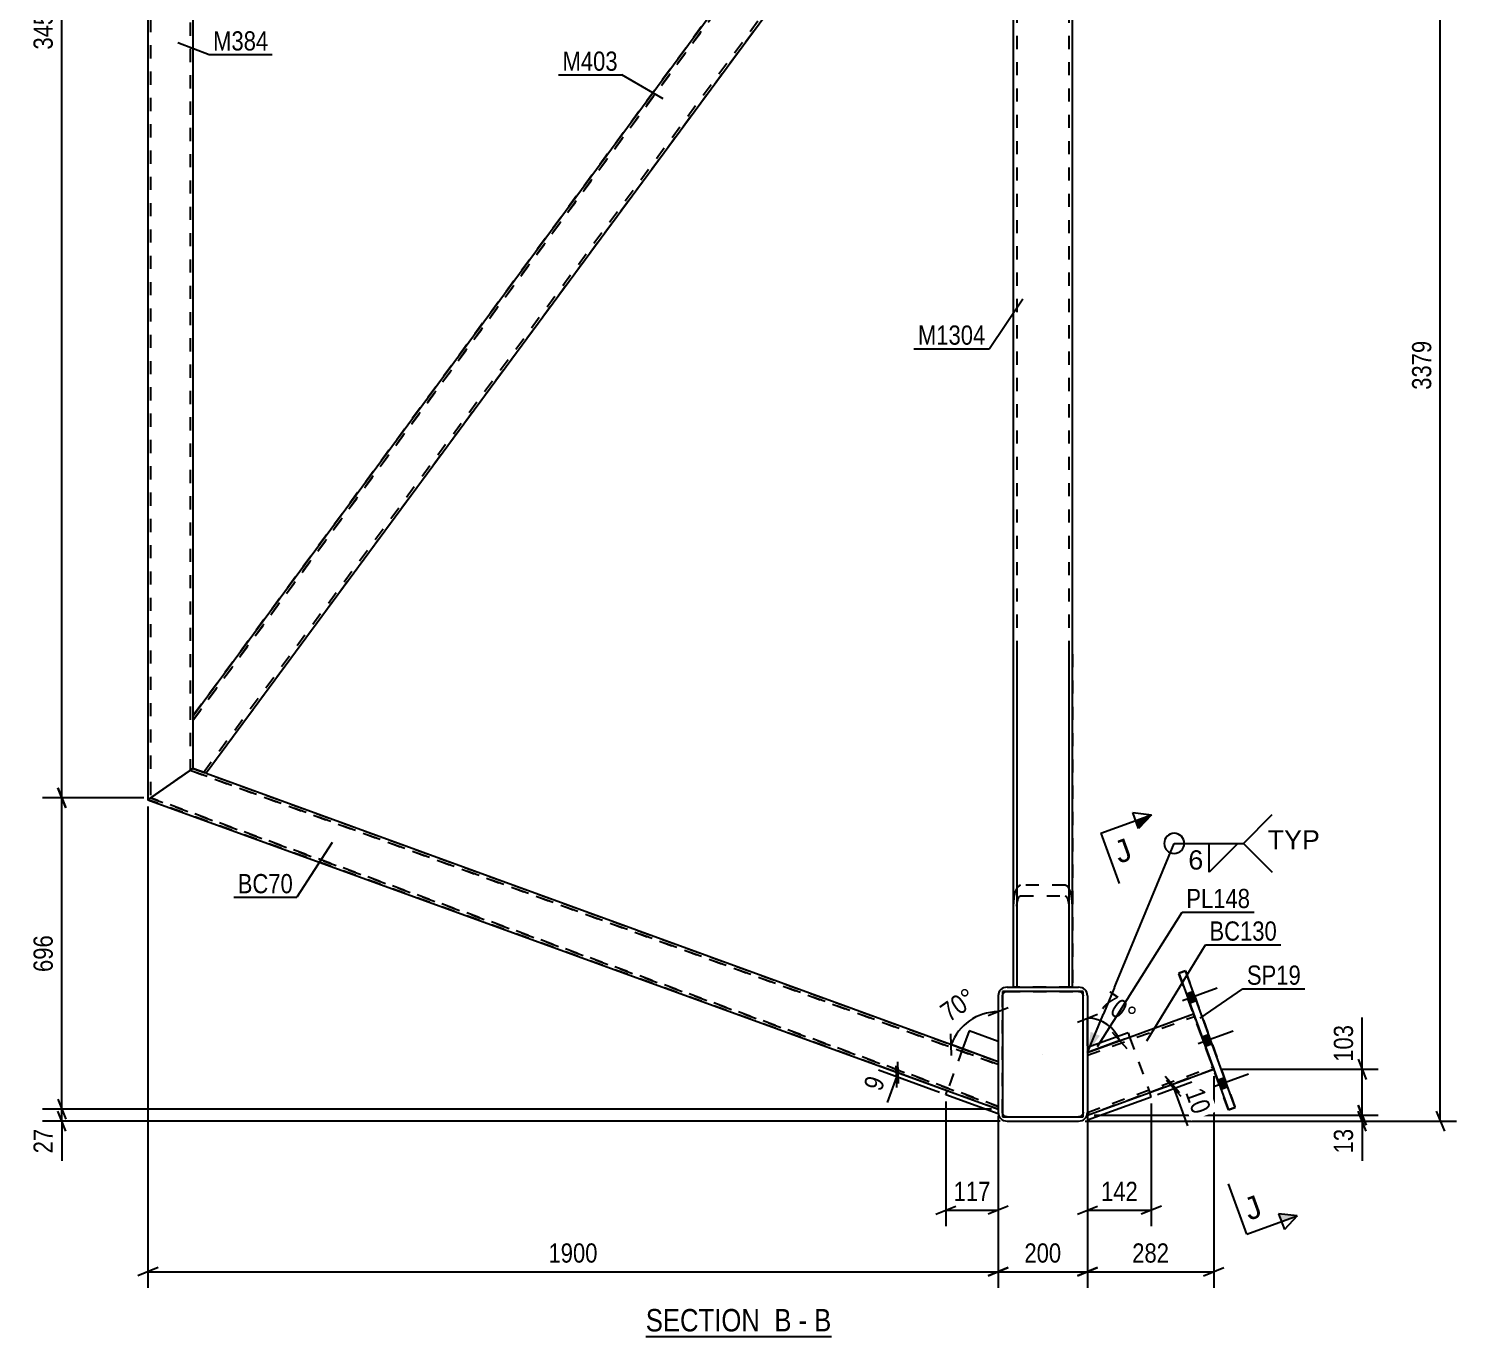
# Model space of a CAD drawing. Header units: millimetres. Extents: x 0 to 1189, y 0 to 841.
# Drawn here: x 625 to 837.8, y 463.1 to 657.9 of the extents above; entities that cross this region are included whole.
import ezdxf

# ---------------------------------------------------------------- set-up
doc = ezdxf.new("R2010")
doc.units = ezdxf.units.MM
doc.linetypes.add('DXK_LINE_DOT2', pattern=[3.9198, 1.9599, -1.9599])
doc.linetypes.add('DXK_LINE_DOT3', pattern=[5.9187, 2.979, -0.9799, 0.9799, -0.9799])
doc.styles.add('Arial', font='ARIAL.TTF', dxfattribs={"height": 0.2})
doc.styles.add('Arial Narrow', font='ARIALN.TTF', dxfattribs={"height": 0.2})

# ---------------------------------------------------------------- blocks, each defined once
blk = doc.blocks.new('Unknown-285407614-13 - 3540')
at = {"color": 6, "linetype": 'Continuous'}
blk.add_line((716.99, 463.05), (744.64, 463.05), dxfattribs=at)
at = {"color": 0, "linetype": 'Continuous'}
blk.add_wipeout([(735.1, 463.8), (735.1, 467.3), (716.99, 467.3), (716.99, 463.8)], dxfattribs=at)
at = {"color": 7, "linetype": 'Continuous', "style": 'Arial Narrow'}
blk.add_text('SECTION ', height=3.34, dxfattribs=at).set_placement((716.99, 463.8))
at = {"color": 0, "linetype": 'Continuous'}
blk.add_wipeout([(738.7, 463.8), (738.7, 467.3), (736.15, 467.3), (736.15, 463.8)], dxfattribs=at)
at = {"color": 7, "linetype": 'Continuous', "style": 'Arial Narrow'}
blk.add_text('B', height=3.34, dxfattribs=at).set_placement((736.15, 463.8))
at = {"color": 0, "linetype": 'Continuous'}
blk.add_wipeout([(741.03, 463.8), (741.03, 467.3), (739.75, 467.3), (739.75, 463.8)], dxfattribs=at)
at = {"color": 7, "linetype": 'Continuous', "style": 'Arial Narrow'}
blk.add_text('-', height=3.34, dxfattribs=at).set_placement((739.75, 463.8))
at = {"color": 0, "linetype": 'Continuous'}
blk.add_wipeout([(744.64, 463.8), (744.64, 467.3), (742.08, 467.3), (742.08, 463.8)], dxfattribs=at)
at = {"color": 7, "linetype": 'Continuous', "style": 'Arial Narrow'}
blk.add_text('B', height=3.34, dxfattribs=at).set_placement((742.08, 463.8))
blk = doc.blocks.new('Part-285407614-3730 - 3540')
at = {"color": 2, "linetype": 'Continuous'}
for p, q in [((797.41, 517.53), (796.41, 517.16)), ((796.41, 517.16), (803.82, 496.8)), ((796.41, 517.16), (796.41, 517.16)), ((804.82, 497.17), (797.41, 517.53)), ((797.41, 517.53), (797.41, 517.53)), ((803.82, 496.8), (804.82, 497.17)), ((803.82, 496.8), (803.82, 496.8)), ((804.82, 497.17), (804.82, 497.17))]:
    blk.add_line(p, q, dxfattribs=at)
at = {"color": 7, "linetype": 'DXK_LINE_DOT2'}
for p, q in [((796.41, 517.16), (797.41, 517.53)), ((803.82, 496.8), (796.41, 517.16)), ((797.41, 517.53), (804.82, 497.17)), ((804.82, 497.17), (803.82, 496.8))]:
    blk.add_line(p, q, dxfattribs=at)
blk = doc.blocks.new('Bolt-285407614-3556 - 3540')
at = {"linetype": 'Continuous'}
for points in [[(797.52, 514.09), (798.03, 512.72), (799.03, 513.08), (798.53, 514.46)], [(797.52, 514.09), (798.03, 512.72), (799.03, 513.08), (798.53, 514.46)], [(797.52, 514.09), (798.03, 512.72), (799.03, 513.08), (798.53, 514.46)], [(799.86, 507.67), (800.36, 506.29), (801.36, 506.66), (800.86, 508.04)], [(799.86, 507.67), (800.36, 506.29), (801.36, 506.66), (800.86, 508.04)], [(802.2, 501.25), (802.7, 499.87), (803.7, 500.24), (803.2, 501.62)], [(802.2, 501.25), (802.7, 499.87), (803.7, 500.24), (803.2, 501.62)], [(802.2, 501.25), (802.7, 499.87), (803.7, 500.24), (803.2, 501.62)]]:
    blk.add_hatch(color=1, dxfattribs=at).paths.add_polyline_path(points)
at = {"color": 1, "linetype": 'Continuous'}
for p, q in [((796.96, 513.11), (802.16, 515)), ((796.96, 513.11), (802.16, 515)), ((796.96, 513.11), (802.16, 515)), ((797.52, 514.09), (798.53, 514.46)), ((797.52, 514.09), (798.53, 514.46)), ((797.52, 514.09), (798.53, 514.46)), ((798.03, 512.72), (799.03, 513.08)), ((798.03, 512.72), (799.03, 513.08)), ((798.03, 512.72), (799.03, 513.08)), ((799.3, 506.69), (804.5, 508.58)), ((799.3, 506.69), (804.5, 508.58)), ((799.86, 507.67), (800.86, 508.04)), ((799.86, 507.67), (800.86, 508.04)), ((800.36, 506.29), (801.36, 506.66)), ((800.36, 506.29), (801.36, 506.66)), ((801.63, 500.27), (806.83, 502.16)), ((801.63, 500.27), (806.83, 502.16)), ((801.63, 500.27), (806.83, 502.16)), ((802.2, 501.25), (803.2, 501.62)), ((802.2, 501.25), (803.2, 501.62)), ((802.2, 501.25), (803.2, 501.62)), ((802.7, 499.87), (803.7, 500.24)), ((802.7, 499.87), (803.7, 500.24)), ((802.7, 499.87), (803.7, 500.24))]:
    blk.add_line(p, q, dxfattribs=at)
blk = doc.blocks.new('Part-285407614-3816 - 3540')
at = {"color": 2, "linetype": 'Continuous'}
for p, q in [((649.47, 555.47), (769.49, 718.07)), ((770.27, 707.91), (651.46, 546.95)), ((649.47, 555.47), (649.47, 555.47)), ((649.47, 555.47), (649.47, 547.68)), ((651.46, 546.95), (649.47, 547.68)), ((651.46, 546.95), (651.46, 546.95))]:
    blk.add_line(p, q, dxfattribs=at)
at = {"color": 7, "linetype": 'DXK_LINE_DOT2'}
for p, q in [((769.49, 718.07), (649.47, 555.47)), ((769.49, 717.4), (649.47, 554.8)), ((649.47, 554.8), (769.49, 717.4)), ((769.49, 718.07), (769.49, 709.11)), ((769.59, 708.6), (769.49, 709.11)), ((769.49, 709.11), (769.59, 708.6)), ((769.59, 708.6), (769.49, 709.11)), ((769.49, 709.11), (769.59, 708.6)), ((769.69, 708.46), (769.59, 708.6)), ((769.59, 708.6), (769.69, 708.46)), ((769.69, 708.46), (769.59, 708.6)), ((769.59, 708.6), (769.69, 708.46)), ((651.07, 547.09), (769.94, 708.13)), ((651.07, 547.09), (769.94, 708.13)), ((770.27, 707.91), (651.46, 546.95)), ((769.69, 708.46), (769.88, 708.17)), ((769.69, 708.46), (769.88, 708.17)), ((769.88, 708.17), (769.85, 708.21)), ((769.85, 708.21), (769.88, 708.17)), ((769.91, 708.15), (769.88, 708.17)), ((769.88, 708.17), (769.91, 708.15)), ((769.88, 708.17), (770.27, 707.91)), ((770.22, 707.94), (769.88, 708.17)), ((769.94, 708.13), (769.91, 708.15)), ((769.91, 708.15), (769.94, 708.13)), ((769.94, 708.13), (769.94, 708.13)), ((770.27, 707.91), (770.22, 707.94)), ((770.27, 707.91), (770.27, 707.91)), ((649.47, 555.47), (649.47, 555.47)), ((649.47, 554.8), (649.47, 554.8)), ((649.47, 554.12), (649.47, 554.12)), ((649.47, 547.68), (651.46, 546.95)), ((651.07, 547.09), (651.07, 547.09))]:
    blk.add_line(p, q, dxfattribs=at)
blk = doc.blocks.new('Part-285407614-3577 - 3540')
at = {"color": 2, "linetype": 'Continuous'}
for p, q in [((770.16, 514.44), (770.16, 495.78)), ((782.16, 514.44), (770.16, 514.44)), ((782.16, 495.78), (782.16, 514.44)), ((770.16, 495.78), (782.16, 495.78))]:
    blk.add_line(p, q, dxfattribs=at)
blk = doc.blocks.new('Part-285407614-3672 - 3540')
at = {"color": 2, "linetype": 'Continuous'}
for p, q in [((765.17, 508.58), (764.2, 505.92)), ((769.49, 507.01), (765.17, 508.58)), ((761.71, 499.06), (761.92, 499.65)), ((769.49, 496.23), (761.71, 499.06)), ((769.49, 496.44), (769.49, 496.23))]:
    blk.add_line(p, q, dxfattribs=at)
at = {"color": 7, "linetype": 'DXK_LINE_DOT2'}
for p, q in [((769.49, 507.01), (769.49, 496.44)), ((764.2, 505.92), (761.92, 499.65))]:
    blk.add_line(p, q, dxfattribs=at)
blk = doc.blocks.new('Part-285407614-3687 - 3540')
at = {"color": 2, "linetype": 'Continuous'}
for p, q in [((788.86, 508.28), (782.82, 506.08)), ((788.86, 508.28), (789.08, 507.65)), ((782.82, 495.3), (792.32, 498.76)), ((792.32, 498.76), (792.09, 499.38)), ((782.82, 496.01), (782.82, 495.3))]:
    blk.add_line(p, q, dxfattribs=at)
at = {"color": 7, "linetype": 'DXK_LINE_DOT2'}
for p, q in [((789.08, 507.65), (792.09, 499.38)), ((782.82, 506.08), (782.82, 496.01))]:
    blk.add_line(p, q, dxfattribs=at)
blk = doc.blocks.new('Part-285407614-3718 - 3540')
at = {"color": 7, "linetype": 'DXK_LINE_DOT2'}
for p, q in [((771.76, 564.71), (771.76, 515.11)), ((772.29, 564.71), (772.29, 515.11)), ((780.02, 564.71), (780.02, 515.11)), ((780.56, 564.71), (780.56, 515.11)), ((772.62, 530.17), (772.41, 530.05)), ((772.82, 530.29), (772.62, 530.17)), ((779.49, 530.29), (772.82, 530.29)), ((779.87, 530.07), (779.49, 530.29)), ((779.9, 530.05), (779.87, 530.07)), ((771.84, 528.35), (771.76, 527.15)), ((772.29, 527.15), (772.33, 527.75)), ((772.62, 528.6), (772.82, 528.72)), ((772.82, 528.72), (779.49, 528.72)), ((779.49, 528.72), (779.69, 528.6)), ((779.98, 527.75), (780.02, 527.15)), ((780.56, 527.15), (780.47, 528.35)), ((771.76, 515.11), (780.56, 515.11)), ((771.76, 515.11), (772.29, 515.11)), ((780.56, 515.11), (780.02, 515.11)), ((780.56, 515.11), (780.56, 515.11))]:
    blk.add_line(p, q, dxfattribs=at)
for centre, radius, start, end in [((775.5, 528.06), 3.68, 147.1248, 175.409), ((776.81, 528.06), 3.68, 4.591, 32.8752), ((774.16, 527.6), 1.84, 147.1248, 175.409), ((778.15, 527.6), 1.84, 4.591, 32.8752)]:
    blk.add_arc(centre, radius, start, end, dxfattribs=at)
blk = doc.blocks.new('Part-285407614-3745 - 3540')
at = {"color": 2, "linetype": 'Continuous'}
for p, q in [((782.82, 505.37), (798.61, 511.12)), ((782.82, 496.01), (801.62, 502.85)), ((782.82, 496.07), (782.82, 496.44)), ((782.82, 496.01), (782.82, 496.07)), ((782.82, 496.01), (782.82, 496.01))]:
    blk.add_line(p, q, dxfattribs=at)
at = {"color": 7, "linetype": 'DXK_LINE_DOT2'}
for p, q in [((782.82, 505.37), (798.61, 511.12)), ((782.82, 504.95), (798.74, 510.74)), ((782.82, 504.95), (798.74, 510.74)), ((798.61, 511.12), (801.62, 502.85)), ((801.62, 502.85), (798.61, 511.12)), ((798.61, 511.12), (798.61, 511.12)), ((798.74, 510.74), (798.74, 510.74)), ((782.82, 505.37), (782.82, 496.44)), ((782.82, 496.43), (801.48, 503.23)), ((782.82, 496.43), (801.48, 503.23)), ((801.62, 502.85), (782.82, 496.01)), ((801.48, 503.23), (801.48, 503.23)), ((801.62, 502.85), (801.62, 502.85))]:
    blk.add_line(p, q, dxfattribs=at)
blk = doc.blocks.new('Part-285407614-3770 - 3540')
at = {"color": 2, "linetype": 'Continuous'}
for p, q in [((771.76, 707.78), (771.76, 515.11)), ((780.56, 515.11), (780.56, 707.78))]:
    blk.add_line(p, q, dxfattribs=at)
at = {"color": 7, "linetype": 'DXK_LINE_DOT2'}
for p, q in [((780.56, 707.78), (771.76, 707.78)), ((780.56, 707.78), (771.76, 707.78)), ((772.29, 707.78), (772.29, 515.11)), ((780.02, 707.78), (780.02, 515.11)), ((780.56, 515.11), (771.76, 515.11)), ((771.76, 515.11), (771.76, 515.11)), ((771.76, 515.11), (771.84, 515.11)), ((771.84, 515.11), (772.07, 515.11)), ((772.07, 515.11), (780.56, 515.11)), ((772.29, 515.11), (772.29, 515.11)), ((772.29, 515.11), (772.62, 515.11)), ((780.02, 515.11), (780.02, 515.11)), ((780.56, 515.11), (780.56, 515.11))]:
    blk.add_line(p, q, dxfattribs=at)
blk = doc.blocks.new('Part-285407614-3786 - 3540')
at = {"color": 2, "linetype": 'Continuous'}
for p, q in [((770.82, 515.11), (770.31, 515.01)), ((770.82, 515.11), (781.49, 515.11)), ((770.82, 515.11), (770.82, 515.11)), ((781.49, 515.11), (781.49, 515.11)), ((782, 515.01), (781.49, 515.11)), ((769.59, 514.29), (769.49, 513.78)), ((769.49, 513.78), (769.49, 496.44)), ((782.82, 513.78), (782.72, 514.29)), ((782.82, 513.78), (782.82, 496.44)), ((769.49, 496.44), (769.59, 495.93)), ((782.72, 495.93), (782.82, 496.44)), ((770.31, 495.21), (770.82, 495.11)), ((770.82, 495.11), (781.49, 495.11)), ((770.82, 495.11), (770.82, 495.11)), ((781.49, 495.11), (782, 495.21)), ((781.49, 495.11), (781.49, 495.11))]:
    blk.add_line(p, q, dxfattribs=at)
at = {"color": 7, "linetype": 'DXK_LINE_DOT2'}
for p, q in [((770.16, 513.78), (770.21, 514.03)), ((770.16, 513.78), (770.16, 513.78)), ((770.16, 496.44), (770.16, 513.78)), ((770.57, 514.39), (770.82, 514.44)), ((770.82, 514.45), (770.82, 514.44)), ((770.82, 514.44), (781.49, 514.44)), ((781.49, 514.45), (781.49, 514.44)), ((781.49, 514.44), (781.74, 514.39)), ((782.1, 514.03), (782.16, 513.78)), ((782.16, 513.78), (782.16, 513.78)), ((782.16, 496.44), (782.16, 513.78)), ((770.16, 496.45), (770.16, 496.44)), ((770.21, 496.19), (770.16, 496.44)), ((770.82, 495.78), (770.57, 495.83)), ((781.74, 495.83), (781.49, 495.78)), ((782.16, 496.44), (782.1, 496.19)), ((782.16, 496.45), (782.16, 496.44)), ((770.82, 495.78), (770.82, 495.78)), ((770.82, 495.78), (781.49, 495.78)), ((781.49, 495.78), (781.49, 495.78))]:
    blk.add_line(p, q, dxfattribs=at)
at = {"color": 7, "linetype": 'DXK_LINE_DOT3'}
blk.add_line((776.16, 505.11), (776.16, 505.11), dxfattribs=at)
at = {"color": 2, "linetype": 'Continuous'}
for centre, start, end in [((770.82, 513.78), 112.5, 157.5), ((781.49, 513.78), 22.5, 67.5), ((770.82, 496.44), 202.5, 247.5), ((781.49, 496.44), 292.5, 337.5)]:
    blk.add_arc(centre, 1.33, start, end, dxfattribs=at)
at = {"color": 7, "linetype": 'DXK_LINE_DOT2'}
for centre, start, end in [((770.82, 513.78), 112.5, 157.5), ((781.49, 513.78), 22.5, 67.5), ((770.82, 496.44), 202.5, 247.5), ((781.49, 496.44), 292.5, 337.5)]:
    blk.add_arc(centre, 0.667, start, end, dxfattribs=at)
blk = doc.blocks.new('Part-285407614-3831 - 3540')
at = {"color": 2, "linetype": 'Continuous'}
for p, q in [((642.8, 543.01), (649.47, 547.68)), ((651.46, 546.95), (769.49, 503.99)), ((642.8, 543.01), (769.49, 496.9)), ((642.8, 543.01), (642.8, 543.01))]:
    blk.add_line(p, q, dxfattribs=at)
at = {"color": 7, "linetype": 'DXK_LINE_DOT2'}
for p, q in [((642.8, 543.01), (649.47, 547.68)), ((649.07, 547.4), (769.49, 503.56)), ((769.49, 503.56), (649.07, 547.4)), ((649.07, 547.4), (649.07, 547.4)), ((649.47, 547.68), (651.46, 546.95)), ((649.47, 547.68), (769.49, 503.99)), ((649.47, 547.68), (649.47, 547.68)), ((769.49, 496.9), (642.8, 543.01)), ((643.2, 543.29), (769.49, 497.32)), ((769.49, 497.32), (643.2, 543.29)), ((643.2, 543.29), (643.2, 543.29)), ((769.49, 503.99), (769.49, 496.9))]:
    blk.add_line(p, q, dxfattribs=at)
blk = doc.blocks.new('Part-285407614-3846 - 3540')
at = {"color": 2, "linetype": 'Continuous'}
for p, q in [((642.8, 773.58), (642.8, 543.01)), ((642.8, 773.58), (649.47, 764.06)), ((649.47, 764.06), (649.47, 555.47)), ((649.47, 547.68), (642.8, 543.01)), ((642.8, 543.01), (642.8, 543.01))]:
    blk.add_line(p, q, dxfattribs=at)
at = {"color": 7, "linetype": 'DXK_LINE_DOT2'}
for p, q in [((642.8, 773.58), (642.8, 773.58)), ((642.8, 773.58), (649.47, 764.06)), ((643.2, 773.01), (643.2, 543.29)), ((643.2, 773.01), (643.29, 772.87)), ((649.07, 764.63), (649.07, 547.4)), ((649.47, 555.47), (649.47, 547.68)), ((642.8, 543.01), (649.47, 547.68)), ((649.07, 547.4), (648.97, 547.33)), ((649.07, 547.4), (649.07, 547.4)), ((649.47, 547.68), (649.47, 547.68)), ((643.2, 543.29), (643.2, 543.29))]:
    blk.add_line(p, q, dxfattribs=at)
blk = doc.blocks.new('StraightDimension-285407614-3873 - 3540')
at = {"color": 7, "linetype": 'Continuous'}
for p, q in [((769.49, 495.94), (769.49, 470.3)), ((782.82, 495.44), (782.82, 470.3)), ((770.99, 473.3), (767.99, 472.1)), ((769.49, 472.7), (782.82, 472.7)), ((781.32, 472.1), (784.32, 473.3))]:
    blk.add_line(p, q, dxfattribs=at)
at = {"color": 0}
blk.add_wipeout([(779.5, 473.45), (779.5, 477.65), (772.81, 477.65), (772.81, 473.45)], dxfattribs=at)
at = {"color": 3, "style": 'Arial Narrow'}
blk.add_text('200', height=2.863, dxfattribs=at).set_placement((773.41, 474.05))
blk = doc.blocks.new('StraightDimension-285407614-4344 - 3540')
at = {"color": 7, "linetype": 'Continuous'}
for p, q in [((630.56, 541.79), (629.36, 544.79)), ((642.2, 543.29), (627.11, 543.29)), ((629.96, 496.9), (629.96, 543.29)), ((629.36, 498.4), (630.56, 495.4)), ((768.49, 496.9), (627.11, 496.9))]:
    blk.add_line(p, q, dxfattribs=at)
at = {"color": 0}
blk.add_wipeout([(629.21, 523.43), (625.01, 523.43), (625.01, 516.75), (629.21, 516.75)], dxfattribs=at)
at = {"color": 3, "style": 'Arial Narrow'}
blk.add_text('696', height=2.863, rotation=90.0002, dxfattribs=at).set_placement((628.61, 517.35))
blk = doc.blocks.new('AngleDimension-285407614-4180 - 3540')
at = {"color": 7, "linetype": 'Continuous'}
for p, q in [((770.99, 512.02), (767.99, 510.82)), ((769.49, 511.42), (769.49, 503.99)), ((762.56, 504.92), (762.46, 508.15)), ((768.55, 504.33), (762.51, 506.53)), ((762.51, 506.53), (769.49, 503.99))]:
    blk.add_line(p, q, dxfattribs=at)
blk.add_arc((769.49, 503.99), 7.43, 90, 160, dxfattribs=at)
at = {"color": 0}
blk.add_wipeout([(767.36, 512.67), (764.95, 516.11), (759.66, 512.4), (762.07, 508.96)], dxfattribs=at)
at = {"color": 3, "style": 'Arial Narrow'}
blk.add_text('70°', height=2.863, rotation=35.002, dxfattribs=at).set_placement((762.21, 509.8))
blk = doc.blocks.new('StraightDimension-285407614-3881 - 3540')
at = {"color": 7, "linetype": 'Continuous'}
for p, q in [((801.62, 501.85), (801.62, 470.3)), ((782.82, 495.44), (782.82, 470.3)), ((784.32, 473.3), (781.32, 472.1)), ((782.82, 472.7), (801.62, 472.7)), ((800.12, 472.1), (803.12, 473.3))]:
    blk.add_line(p, q, dxfattribs=at)
at = {"color": 0}
blk.add_wipeout([(795.56, 473.45), (795.56, 477.65), (788.88, 477.65), (788.88, 473.45)], dxfattribs=at)
at = {"color": 3, "style": 'Arial Narrow'}
blk.add_text('282', height=2.863, dxfattribs=at).set_placement((789.48, 474.05))
blk = doc.blocks.new('StraightDimension-285407614-3891 - 3540')
at = {"color": 7, "linetype": 'Continuous'}
for p, q in [((642.8, 542.01), (642.8, 470.3)), ((769.49, 495.94), (769.49, 470.3)), ((644.3, 473.3), (641.3, 472.1)), ((642.8, 472.7), (769.49, 472.7)), ((767.99, 472.1), (770.99, 473.3))]:
    blk.add_line(p, q, dxfattribs=at)
at = {"color": 0}
blk.add_wipeout([(710.4, 473.45), (710.4, 477.65), (701.89, 477.65), (701.89, 473.45)], dxfattribs=at)
at = {"color": 3, "style": 'Arial Narrow'}
blk.add_text('1900', height=2.863, dxfattribs=at).set_placement((702.49, 474.05))
blk = doc.blocks.new('StraightDimension-285407614-3929 - 3540')
at = {"color": 7, "linetype": 'Continuous'}
for p, q in [((835.99, 718.87), (834.79, 721.87)), ((783.82, 720.37), (837.79, 720.37)), ((835.39, 495.11), (835.39, 720.37)), ((834.79, 496.61), (835.99, 493.61)), ((782.49, 495.11), (837.79, 495.11))]:
    blk.add_line(p, q, dxfattribs=at)
at = {"color": 0}
blk.add_wipeout([(834.64, 612), (830.44, 612), (830.44, 603.49), (834.64, 603.49)], dxfattribs=at)
at = {"color": 3, "style": 'Arial Narrow'}
blk.add_text('3379', height=2.863, rotation=90.0002, dxfattribs=at).set_placement((834.04, 604.09))
blk = doc.blocks.new('StraightDimension-285407614-3940 - 3540')
at = {"color": 7, "linetype": 'Continuous'}
for p, q in [((783.82, 496.01), (826.13, 496.01)), ((823.13, 497.51), (824.33, 494.51)), ((824.33, 493.61), (823.13, 496.61)), ((823.73, 495.11), (823.73, 496.01)), ((782.49, 495.11), (826.13, 495.11))]:
    blk.add_line(p, q, dxfattribs=at)
at = {"color": 0}
blk.add_wipeout([(822.98, 494.59), (818.78, 494.59), (818.78, 489.73), (822.98, 489.73)], dxfattribs=at)
at = {"color": 7, "linetype": 'Continuous'}
blk.add_line((823.73, 495.11), (823.73, 489.21), dxfattribs=at)
blk.add_line((823.73, 495.11), (823.73, 489.21), dxfattribs=at)
at = {"color": 3, "style": 'Arial Narrow'}
blk.add_text('13', height=2.863, rotation=90.0002, dxfattribs=at).set_placement((822.38, 490.33))
blk = doc.blocks.new('StraightDimension-285407614-3948 - 3540')
at = {"color": 7, "linetype": 'Continuous'}
for p, q in [((823.13, 504.35), (824.33, 501.35)), ((802.62, 502.85), (826.13, 502.85)), ((823.73, 496.01), (823.73, 502.85)), ((783.82, 496.01), (826.13, 496.01)), ((824.33, 494.51), (823.13, 497.51))]:
    blk.add_line(p, q, dxfattribs=at)
at = {"color": 0}
blk.add_wipeout([(822.98, 510.06), (818.78, 510.06), (818.78, 503.37), (822.98, 503.37)], dxfattribs=at)
at = {"color": 7, "linetype": 'Continuous'}
blk.add_line((823.73, 502.85), (823.73, 510.58), dxfattribs=at)
blk.add_line((823.73, 502.85), (823.73, 510.58), dxfattribs=at)
at = {"color": 3, "style": 'Arial Narrow'}
blk.add_text('103', height=2.863, rotation=90.0002, dxfattribs=at).set_placement((822.38, 503.97))
blk = doc.blocks.new('AngleDimension-285407614-4176 - 3540')
at = {"color": 7, "linetype": 'Continuous'}
for p, q in [((781.32, 509.88), (784.32, 511.08)), ((782.82, 506.37), (782.82, 510.48)), ((782.82, 510.48), (782.82, 505.37)), ((787.62, 507.12), (782.82, 505.37)), ((788.7, 505.92), (786.54, 508.32))]:
    blk.add_line(p, q, dxfattribs=at)
blk.add_arc((782.82, 505.37), 5.1, 20, 90, dxfattribs=at)
at = {"color": 0}
blk.add_wipeout([(788.91, 508.44), (791.32, 511.88), (786.03, 515.58), (783.62, 512.14)], dxfattribs=at)
at = {"color": 3, "style": 'Arial Narrow'}
blk.add_text('70°', height=2.863, rotation=-35.002, dxfattribs=at).set_placement((784.46, 512.29))
blk = doc.blocks.new('StraightDimension-285407614-4276 - 3540')
at = {"color": 7, "linetype": 'Continuous'}
for p, q in [((761.71, 498.06), (761.71, 479.48)), ((769.49, 495.23), (769.49, 479.48)), ((760.21, 481.28), (763.21, 482.48)), ((761.71, 481.88), (769.49, 481.88)), ((770.99, 482.48), (767.99, 481.28))]:
    blk.add_line(p, q, dxfattribs=at)
at = {"color": 0}
blk.add_wipeout([(768.94, 482.63), (768.94, 486.83), (762.26, 486.83), (762.26, 482.63)], dxfattribs=at)
at = {"color": 3, "style": 'Arial Narrow'}
blk.add_text('117', height=2.863, dxfattribs=at).set_placement((762.86, 483.23))
blk = doc.blocks.new('StraightDimension-285407614-4287 - 3540')
at = {"color": 7, "linetype": 'Continuous'}
for p, q in [((792.32, 497.76), (792.32, 479.48)), ((782.82, 495.44), (782.82, 479.48)), ((781.32, 481.28), (784.32, 482.48)), ((782.82, 481.88), (792.32, 481.88)), ((793.82, 482.48), (790.82, 481.28))]:
    blk.add_line(p, q, dxfattribs=at)
at = {"color": 0}
blk.add_wipeout([(790.91, 482.63), (790.91, 486.83), (784.23, 486.83), (784.23, 482.63)], dxfattribs=at)
at = {"color": 3, "style": 'Arial Narrow'}
blk.add_text('142', height=2.863, dxfattribs=at).set_placement((784.83, 483.23))
blk = doc.blocks.new('StraightDimension-285407614-4299 - 3540')
at = {"color": 7, "linetype": 'Continuous'}
for p, q in [((793.03, 499.73), (798.14, 501.58)), ((793.26, 499.1), (798.37, 500.96)), ((794.38, 501.81), (796.54, 499.4)), ((796.76, 498.78), (794.61, 501.19)), ((795.46, 500.61), (795.69, 499.98))]:
    blk.add_line(p, q, dxfattribs=at)
at = {"color": 0}
blk.add_wipeout([(798.23, 495.18), (802.18, 496.62), (800.52, 501.18), (796.57, 499.74)], dxfattribs=at)
at = {"color": 7, "linetype": 'Continuous'}
blk.add_line((795.69, 499.98), (797.71, 494.43), dxfattribs=at)
blk.add_line((795.69, 499.98), (797.71, 494.43), dxfattribs=at)
at = {"color": 3, "style": 'Arial Narrow'}
blk.add_text('10', height=2.863, rotation=-69.9983, dxfattribs=at).set_placement((797.34, 499.39))
blk = doc.blocks.new('StraightDimension-285407614-4317 - 3540')
at = {"color": 7, "linetype": 'Continuous'}
for p, q in [((760.77, 499.4), (751.66, 502.72)), ((760.98, 499.99), (751.87, 503.31)), ((754.39, 500.13), (754.29, 503.36)), ((754.34, 501.74), (754.55, 502.33)), ((754.5, 503.95), (754.6, 500.72))]:
    blk.add_line(p, q, dxfattribs=at)
at = {"color": 0}
blk.add_wipeout([(753.45, 501.51), (749.51, 502.94), (748.47, 500.1), (752.42, 498.66)], dxfattribs=at)
at = {"color": 7, "linetype": 'Continuous'}
blk.add_line((754.34, 501.74), (752.94, 497.91), dxfattribs=at)
blk.add_line((754.34, 501.74), (752.94, 497.91), dxfattribs=at)
at = {"color": 3, "style": 'Arial Narrow'}
blk.add_text('9', height=2.86, rotation=69.9983, dxfattribs=at).set_placement((752.06, 499.43))
blk = doc.blocks.new('StraightDimension-285407614-4334 - 3540')
at = {"color": 7, "linetype": 'Continuous'}
for p, q in [((629.36, 498.4), (630.56, 495.4)), ((768.49, 496.9), (627.11, 496.9)), ((630.56, 493.61), (629.36, 496.61)), ((629.96, 495.11), (629.96, 496.9)), ((769.82, 495.11), (627.11, 495.11))]:
    blk.add_line(p, q, dxfattribs=at)
at = {"color": 0}
blk.add_wipeout([(629.21, 494.59), (625.01, 494.59), (625.01, 489.73), (629.21, 489.73)], dxfattribs=at)
at = {"color": 7, "linetype": 'Continuous'}
blk.add_line((629.96, 495.11), (629.96, 489.21), dxfattribs=at)
blk.add_line((629.96, 495.11), (629.96, 489.21), dxfattribs=at)
at = {"color": 3, "style": 'Arial Narrow'}
blk.add_text('27', height=2.863, rotation=90.0002, dxfattribs=at).set_placement((628.61, 490.33))
blk = doc.blocks.new('StraightDimension-285407614-4364 - 3540')
at = {"color": 7, "linetype": 'Continuous'}
for p, q in [((630.56, 772.08), (629.36, 775.08)), ((641.8, 773.58), (627.11, 773.58)), ((629.96, 543.29), (629.96, 773.58)), ((629.36, 544.79), (630.56, 541.79)), ((642.2, 543.29), (627.11, 543.29))]:
    blk.add_line(p, q, dxfattribs=at)
at = {"color": 0}
blk.add_wipeout([(629.21, 662.69), (625.01, 662.69), (625.01, 654.18), (629.21, 654.18)], dxfattribs=at)
at = {"color": 3, "style": 'Arial Narrow'}
blk.add_text('3454', height=2.863, rotation=90.0002, dxfattribs=at).set_placement((628.61, 654.78))
blk = doc.blocks.new('WeldMark-285407614-4409 - 3540')
at = {"linetype": 'Continuous'}
blk.add_hatch(color=30, dxfattribs=at).paths.add_polyline_path([(784.66, 507.86), (782.82, 505.37), (783.28, 508.43)])
at = {"color": 3, "linetype": 'Continuous'}
for q in [(810.35, 540.8), (810.35, 532.22)]:
    blk.add_line((806.06, 536.51), q, dxfattribs=at)
at = {"color": 30, "linetype": 'Continuous'}
blk.add_line((782.82, 505.37), (795.74, 536.51), dxfattribs=at)
at = {"color": 3, "linetype": 'Continuous'}
blk.add_arc((795.74, 536.51), 1.5, 90, 270, dxfattribs=at)
at = {"color": 0}
blk.add_wipeout([(800.26, 532.41), (800.26, 535.81), (797.64, 535.81), (797.64, 532.41)], dxfattribs=at)
at = {"color": 30, "linetype": 'Continuous'}
blk.add_line((795.74, 536.51), (806.06, 536.51), dxfattribs=at)
at = {"color": 3, "linetype": 'Continuous'}
for p, q in [((800.92, 536.51), (805.21, 536.51)), ((805.21, 536.51), (800.92, 532.22)), ((800.92, 532.22), (800.92, 536.51))]:
    blk.add_line(p, q, dxfattribs=at)
blk.add_arc((795.74, 536.51), 1.5, 270, 90, dxfattribs=at)
at = {"color": 3, "style": 'Arial'}
blk.add_text('6', height=2.87, dxfattribs=at).set_placement((797.84, 532.61))
at = {"color": 0, "linetype": 'Continuous'}
blk.add_wipeout([(817.44, 535.61), (817.44, 538.61), (809.66, 538.61), (809.66, 535.61)], dxfattribs=at)
blk.add_wipeout([(817.44, 535.61), (817.44, 538.61), (809.66, 538.61), (809.66, 535.61)], dxfattribs=at)
at = {"color": 3, "linetype": 'Continuous', "style": 'Arial'}
blk.add_text('TYP', height=2.865, dxfattribs=at).set_placement((809.66, 535.61))
blk = doc.blocks.new('SectionMark-285407614-4405 - 3540')
at = {"linetype": 'Continuous'}
for points in [[(790.4, 538.75), (789.98, 539.92), (792.33, 540.78)], [(811.72, 480.17), (811.3, 481.34), (814.07, 481.02)]]:
    blk.add_hatch(color=6, dxfattribs=at).paths.add_polyline_path(points)
at = {"color": 6, "linetype": 'Continuous'}
for p, q in [((790.4, 538.75), (789.55, 541.09)), ((789.55, 541.09), (792.33, 540.78)), ((792.33, 540.78), (790.4, 538.75)), ((814.07, 481.02), (811.3, 481.34)), ((811.3, 481.34), (812.15, 478.99)), ((814.07, 481.02), (812.15, 478.99))]:
    blk.add_line(p, q, dxfattribs=at)
at = {"color": 0, "linetype": 'Continuous'}
for points in [[(789.74, 534.25), (788.54, 537.54), (786.35, 536.74), (787.54, 533.45)], [(809.09, 481.07), (807.89, 484.36), (805.7, 483.56), (806.9, 480.27)]]:
    blk.add_wipeout(points, dxfattribs=at)
at = {"color": 6, "linetype": 'Continuous'}
for p, q in [((784.81, 538.04), (792.33, 540.78)), ((784.81, 538.04), (787.54, 530.52)), ((806.56, 478.29), (803.82, 485.81)), ((806.56, 478.29), (814.07, 481.02))]:
    blk.add_line(p, q, dxfattribs=at)
at = {"color": 3, "linetype": 'Continuous', "style": 'Arial'}
for p in [(787.54, 533.45), (806.9, 480.27)]:
    blk.add_text('J', height=3.34, rotation=20.002, dxfattribs=at).set_placement(p)
blk = doc.blocks.new('Mark-285407614-3683 - 3540')
at = {"color": 0}
blk.add_wipeout([(807.05, 526.87), (807.05, 529.87), (797.54, 529.87), (797.54, 526.87)], dxfattribs=at)
blk.add_wipeout([(807.05, 526.87), (807.05, 529.87), (797.54, 529.87), (797.54, 526.87)], dxfattribs=at)
at = {"color": 30, "linetype": 'Continuous'}
for p, q in [((784.3, 506.27), (796.94, 526.27)), ((796.94, 526.27), (807.65, 526.27))]:
    blk.add_line(p, q, dxfattribs=at)
at = {"color": 3, "style": 'Arial Narrow'}
blk.add_text('PL148', height=2.863, dxfattribs=at).set_placement((797.54, 526.87))
blk = doc.blocks.new('Mark-285407614-3766 - 3540')
at = {"color": 0}
blk.add_wipeout([(767.6, 610.81), (767.6, 613.81), (757.55, 613.81), (757.55, 610.81)], dxfattribs=at)
blk.add_wipeout([(767.6, 610.81), (767.6, 613.81), (757.55, 613.81), (757.55, 610.81)], dxfattribs=at)
at = {"color": 30, "linetype": 'Continuous'}
for p in [(773.16, 617.57), (756.95, 610.21)]:
    blk.add_line(p, (768.2, 610.21), dxfattribs=at)
at = {"color": 3, "style": 'Arial Narrow'}
blk.add_text('M1304', height=2.863, dxfattribs=at).set_placement((757.55, 610.81))
blk = doc.blocks.new('Mark-285407614-3726 - 3540')
at = {"color": 0}
blk.add_wipeout([(814.61, 515.45), (814.61, 518.45), (806.57, 518.45), (806.57, 515.45)], dxfattribs=at)
blk.add_wipeout([(814.61, 515.45), (814.61, 518.45), (806.57, 518.45), (806.57, 515.45)], dxfattribs=at)
at = {"color": 30, "linetype": 'Continuous'}
for p, q in [((799.59, 510.46), (805.97, 514.85)), ((805.97, 514.85), (815.21, 514.85))]:
    blk.add_line(p, q, dxfattribs=at)
at = {"color": 3, "style": 'Arial Narrow'}
blk.add_text('SP19', height=2.863, dxfattribs=at).set_placement((806.57, 515.45))
blk = doc.blocks.new('Mark-285407614-3741 - 3540')
at = {"color": 0}
blk.add_wipeout([(811.04, 522.02), (811.04, 525.02), (800.99, 525.02), (800.99, 522.02)], dxfattribs=at)
blk.add_wipeout([(811.04, 522.02), (811.04, 525.02), (800.99, 525.02), (800.99, 522.02)], dxfattribs=at)
at = {"color": 30, "linetype": 'Continuous'}
for p, q in [((791.66, 507.1), (800.39, 521.42)), ((800.39, 521.42), (811.64, 521.42))]:
    blk.add_line(p, q, dxfattribs=at)
at = {"color": 3, "style": 'Arial Narrow'}
blk.add_text('BC130', height=2.863, dxfattribs=at).set_placement((800.99, 522.02))
blk = doc.blocks.new('Mark-285407614-3842 - 3540')
at = {"color": 0}
blk.add_wipeout([(660.73, 654.64), (660.73, 657.64), (652.51, 657.64), (652.51, 654.64)], dxfattribs=at)
blk.add_wipeout([(660.73, 654.64), (660.73, 657.64), (652.51, 657.64), (652.51, 654.64)], dxfattribs=at)
at = {"color": 30, "linetype": 'Continuous'}
for p, q in [((647.23, 655.82), (651.91, 654.04)), ((651.91, 654.04), (661.33, 654.04))]:
    blk.add_line(p, q, dxfattribs=at)
at = {"color": 3, "style": 'Arial Narrow'}
blk.add_text('M384', height=2.863, dxfattribs=at).set_placement((652.51, 654.64))
blk = doc.blocks.new('Mark-285407614-3812 - 3540')
at = {"color": 0}
blk.add_wipeout([(712.81, 651.62), (712.81, 654.62), (704.58, 654.62), (704.58, 651.62)], dxfattribs=at)
blk.add_wipeout([(712.81, 651.62), (712.81, 654.62), (704.58, 654.62), (704.58, 651.62)], dxfattribs=at)
at = {"color": 30, "linetype": 'Continuous'}
for p in [(703.98, 651.02), (719.59, 647.43)]:
    blk.add_line(p, (713.41, 651.02), dxfattribs=at)
at = {"color": 3, "style": 'Arial Narrow'}
blk.add_text('M403', height=2.863, dxfattribs=at).set_placement((704.58, 651.62))
blk = doc.blocks.new('Mark-285407614-3827 - 3540')
at = {"color": 0}
blk.add_wipeout([(664.4, 529.08), (664.4, 532.08), (656.18, 532.08), (656.18, 529.08)], dxfattribs=at)
blk.add_wipeout([(664.4, 529.08), (664.4, 532.08), (656.18, 532.08), (656.18, 529.08)], dxfattribs=at)
at = {"color": 30, "linetype": 'Continuous'}
for p in [(670.25, 536.66), (655.58, 528.48)]:
    blk.add_line(p, (665, 528.48), dxfattribs=at)
at = {"color": 3, "style": 'Arial Narrow'}
blk.add_text('BC70', height=2.863, dxfattribs=at).set_placement((656.18, 529.08))

msp = doc.modelspace()

# ---------------------------------------------------------------- block references
for name in ['Part-285407614-3846 - 3540', 'Part-285407614-3816 - 3540', 'Part-285407614-3770 - 3540', 'Part-285407614-3718 - 3540', 'Part-285407614-3831 - 3540', 'Part-285407614-3730 - 3540', 'Part-285407614-3786 - 3540', 'Bolt-285407614-3556 - 3540', 'Part-285407614-3577 - 3540', 'Part-285407614-3745 - 3540', 'Part-285407614-3672 - 3540', 'Part-285407614-3687 - 3540', 'Unknown-285407614-13 - 3540']:
    msp.add_blockref(name, (0, 0))

# ---------------------------------------------------------------- next in the draw order: block references
for name in ['Mark-285407614-3842 - 3540', 'Mark-285407614-3812 - 3540', 'Mark-285407614-3766 - 3540', 'StraightDimension-285407614-3873 - 3540']:
    msp.add_blockref(name, (0, 0))

# ---------------------------------------------------------------- next in the draw order: block references
for name in ['StraightDimension-285407614-4344 - 3540', 'StraightDimension-285407614-3881 - 3540']:
    msp.add_blockref(name, (0, 0))

# ---------------------------------------------------------------- next in the draw order: block references
for name in ['StraightDimension-285407614-3929 - 3540', 'AngleDimension-285407614-4180 - 3540']:
    msp.add_blockref(name, (0, 0))

# ---------------------------------------------------------------- next in the draw order: block references
for name in ['StraightDimension-285407614-3891 - 3540', 'StraightDimension-285407614-3940 - 3540']:
    msp.add_blockref(name, (0, 0))

# ---------------------------------------------------------------- next in the draw order: block references
for name in ['StraightDimension-285407614-4364 - 3540', 'Mark-285407614-3827 - 3540', 'StraightDimension-285407614-3948 - 3540', 'StraightDimension-285407614-4276 - 3540']:
    msp.add_blockref(name, (0, 0))

# ---------------------------------------------------------------- next in the draw order: block references
for name in ['AngleDimension-285407614-4176 - 3540', 'StraightDimension-285407614-4317 - 3540', 'StraightDimension-285407614-4287 - 3540']:
    msp.add_blockref(name, (0, 0))

# ---------------------------------------------------------------- next in the draw order: block references
for name in ['WeldMark-285407614-4409 - 3540', 'StraightDimension-285407614-4299 - 3540', 'StraightDimension-285407614-4334 - 3540']:
    msp.add_blockref(name, (0, 0))

# ---------------------------------------------------------------- next in the draw order: block references
msp.add_blockref('SectionMark-285407614-4405 - 3540', (0, 0))

# ---------------------------------------------------------------- next in the draw order: block references
msp.add_blockref('Mark-285407614-3683 - 3540', (0, 0))

# ---------------------------------------------------------------- next in the draw order: block references
msp.add_blockref('Mark-285407614-3726 - 3540', (0, 0))

# ---------------------------------------------------------------- next in the draw order: block references
msp.add_blockref('Mark-285407614-3741 - 3540', (0, 0))

doc.saveas('drawing.dxf')
